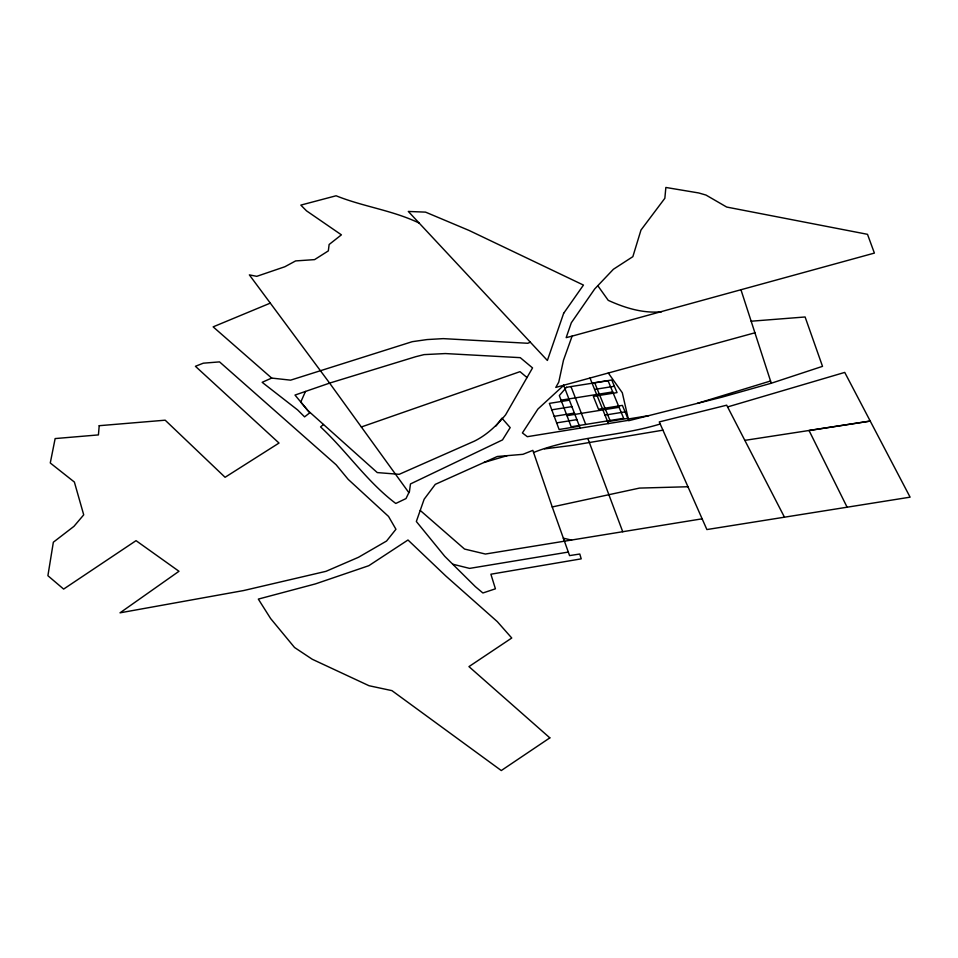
<?xml version="1.0" encoding="UTF-8"?>
<svg xmlns="http://www.w3.org/2000/svg" width="958" height="958" viewBox="0 0 958 958"><rect width="100%" height="100%" fill="white"/><g stroke="black" fill="none" stroke-linecap="round" stroke-linejoin="round"><path stroke-width="1.44" d="M572.118 336.114L566.166 337.647L571.315 322.774L594.702 288.957L613.395 269.27L632.855 256.66L640.974 230.064L664.852 198.282L665.858 187.457L698.753 192.965L705.986 195.061L726.679 207.048L867.505 234.315L874.391 253.092L572.118 336.114L563.46 360.304L558.754 382.146L555.796 387.415L754.916 332.797M305.458 391.451L300.788 402.037L307.746 410.407L377.272 472.581L399.211 474.318L474.306 441.183C486.88 434.992 496.759 425.412 505.584 414.874L532.54 367.908L520.254 357.657L445.35 353.562L424.047 354.616L415.712 356.711L329.612 383.104L294.992 395.067L309.745 412.814L304.596 416.874L297.627 409.94L262.157 382.314L271.677 378.075L290.609 380.158L412.251 341.683L427.1 339.563L443.255 338.629L527.786 343.275L530.337 342.21M495.993 425.975L501.932 418.179L510.183 427.603L502.495 439.914L410.467 483.946L409.461 491.442L406 498.579L395.786 503.465C366.986 481.778 346.808 451.278 320.571 426.909L323.469 424.49M563.831 385.212L537.893 409.066L522.409 432.92L527.307 436.692L628.616 420.299M270.3 303.123L213.143 326.858L271.677 378.075M361.358 426.981L520.014 371.656L527.008 377.548M608.294 373.009L622.305 392.744L628.699 420.706L722.057 397.139L771.274 383.236L822.515 366.351L805.103 316.978L751.156 321.217M533.57 452.487C574.153 436.381 618.664 436.728 660.218 423.999M697.28 403.39L770.543 380.997M727.589 406.934L844.74 372.411L910.1 497.166L706.884 529.558L659.284 421.915L726.691 405.186L784.422 517.116M483.946 462.486L507.213 455.661M552.239 506.95L569.567 555.604L579.782 554.023L581.219 558.849L490.891 574.213L495.418 588.811L482.892 592.99L475.384 586.679L444.74 556.299L416.335 521.499L424.143 499.226L435.291 484.353L497.274 456.499L522.924 454.32L532.852 450.368L552.239 506.95L639.501 488.089L688.239 486.736M662.972 430.166L572.788 445.302L544.551 448.883M568.31 552.071L469.588 568.393L452.703 564.19M628.316 418.981L648.782 415.64M420.227 510.422L464.534 549.054L485.395 554.035L702.202 518.805M556.646 422.885L576.908 419.628M604.989 415.101L625.083 411.868M579.446 426.214L559.113 429.495L549.377 403.378L569.399 400.181M607.635 421.652L627.813 418.395L622.377 405.39L598.51 409.222L593.349 396.373L617.036 392.6L611.767 380.003L592.044 383.128M561.065 400.157L612.713 391.93M551.772 409.82L571.878 406.611M554.203 416.335L574.381 413.09M566.968 415.664L619.096 407.294M594.595 389.415L614.389 386.278M744.821 440.369L870.223 421.077L809.043 430.501L847.088 507.165M661.559 311.781C643.046 313.553 624.915 307.937 608.234 300.345L597.792 285.7M571.615 540.132L563.352 538.168L564.466 541.294M419.173 223.082C392.756 210.329 363.19 206.712 336.09 195.779L300.824 205.108L306.524 210.856L341.407 234.842L329.133 244.494L328.331 250.888L314.583 259.618L295.615 260.923L284.873 266.743L256.756 276.335L249.367 274.886L329.612 383.104L408.862 492.663M594.702 382.829L610.018 420.502M589.984 378.027L608.414 423.568M570.968 386.589L585.733 424.43M563.675 385.344L580.189 428.142M587.901 438.644L622.748 531.774M741.085 290.142L771.274 383.236M99.213 425.699L98.423 434.908L55.145 438.572L50.271 462.989L74.377 482.054L83.717 514.853L73.946 526.361L53.349 542.216L47.9 575.71L63.635 589.086L136.048 540.659L178.978 571.279L120.013 612.833L243.643 590.547L325.995 571.327L358.448 557.305L386.553 541.042L395.941 529.259L388.541 516.446L348.185 479.359L336.126 464.774L219.538 361.885L203.3 363.19L195.408 366.291L279.017 443.051L225.082 477.288L165.183 420.191L99.213 425.699M563.651 313.302L547.377 360.459L408.324 211.455L425.532 212.125L469.121 230.471L583.458 285.077L563.651 313.302M566.525 387.283L559.316 395.57L571.196 426.777L623.658 418.299L608.055 380.721L566.525 387.283M549.844 737.864L501.285 770.543L391.93 690.634L369.022 685.724L312.26 659.26L294.549 647.5L270.635 618.557L258.325 599.097L315.505 583.877L368.806 565.699L407.988 540.001L445.865 576.045L497.298 621.622L511.752 638.016L468.953 666.612L549.844 737.864"/></g></svg>
